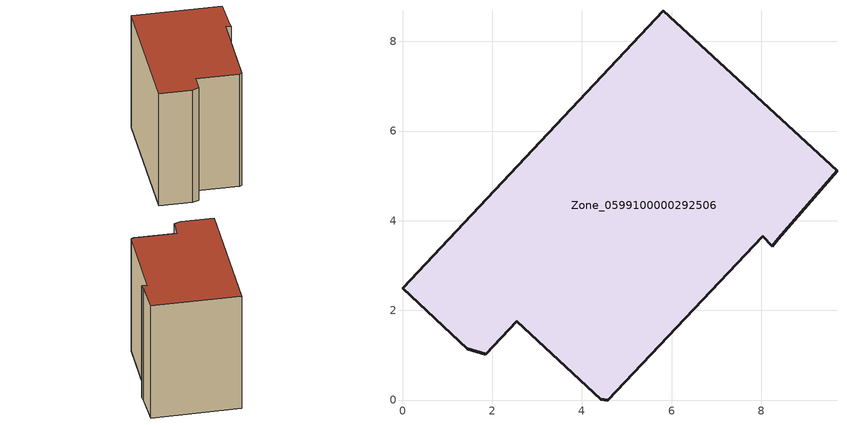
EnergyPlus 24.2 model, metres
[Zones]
Zone_0599100000292506
 floor ground (C_G): 4.58,0 4.42,0.02 2.55,1.76 1.86,1.02 1.45,1.15 0,2.49 5.81,8.68 9.69,5.11 8.38,3.6 8.25,3.43 8.03,3.65 z0
 wall outside (C_F): 4.42,0.02 4.58,0 8.03,3.65 8.25,3.43 8.38,3.6 9.69,5.11 5.81,8.68 0,2.49 1.45,1.15 1.86,1.02 2.55,1.76 4.42,0.02 z0:7.57
 roof outside (C_R): 1.86,1.02 2.55,1.76 4.42,0.02 4.58,0 8.03,3.65 8.25,3.43 8.38,3.6 9.69,5.11 5.81,8.68 0,2.49 1.45,1.15 z7.57
[BUILDING]
Pand.0599100000292506: North Axis=0; Terrain=City; Loads Convergence Tolerance Value=0.04; Temperature Convergence Tolerance Value=0.4; Solar Distribution=FullExterior; Maximum Number of Warmup Days=25; Minimum Number of Warmup Days=1
[Site:Location]
Rotterdam.The.Hague.AP_ZH_NLD Design_Conditions: Latitude=51.96; Longitude=4.45; Time Zone=1; Elevation=-4.5
[SITE:GROUNDTEMPERATURE:BUILDINGSURFACE]
18, 18, 18, 18, 18, 18, 18, 18, 18, 18, 18, 18
[MATERIAL] Thermal Absorptance=0.9; Solar Absorptance=0.7; Visible Absorptance=0.7
Name | Roughness | Thickness | Conductivity | Density | Specific Heat
G.TI.1946 | MediumSmooth | 0.15 | 1 | 540 | 1210
F.TI.1946 | Rough | 0.3 | 0.857143 | 1920 | 840
R.TI.1946 | MediumRough | 0.2 | 0.1 | 1500 | 1000
[CONSTRUCTION]
C_G: G.TI.1946
C_F: F.TI.1946
C_R: R.TI.1946
[ZONE]
Zone_0599100000292506: Type=1; Multiplier=1; Ceiling Height=Autocalculate; Volume=Autocalculate; Floor Area=autocalculate; Part of Total Floor Area=Yes
[ZONEINFILTRATION:DESIGNFLOWRATE]
Infil_Zone_0599100000292506: Zone or ZoneList or Space or SpaceList=Zone_0599100000292506; Schedule=AlwaysOn; Design Flow Rate Calculation Method=Flow/Area; Flow Rate per Floor Area=0.003; Constant Term Coefficient=1; Temperature Term Coefficient=0; Velocity Term Coefficient=0; Velocity Squared Term Coefficient=0
[HVACTEMPLATE:ZONE:IDEALLOADSAIRSYSTEM]
Zone_0599100000292506: Maximum Heating Supply Air Temperature=50; Minimum Cooling Supply Air Temperature=13; Maximum Heating Supply Air Humidity Ratio=0.0156; Minimum Cooling Supply Air Humidity Ratio=0.0077; Heating Limit=NoLimit; Cooling Limit=NoLimit; Dehumidification Control Type=ConstantSensibleHeatRatio; Cooling Sensible Heat Ratio=0.7; Dehumidification Setpoint=60; Humidification Control Type=None; Humidification Setpoint=30; Outdoor Air Method=None; Outdoor Air Flow Rate per Person=0.00944; Outdoor Air Flow Rate per Zone Floor Area=0; Outdoor Air Flow Rate per Zone=0; Demand Controlled Ventilation Type=None; Outdoor Air Economizer Type=NoEconomizer; Heat Recovery Type=None; Sensible Heat Recovery Effectiveness=0.7; Latent Heat Recovery Effectiveness=0.65
[ZONECONTROL:THERMOSTAT]
ThermostatControl_Zone_0599100000292506: Zone or ZoneList=Zone_0599100000292506; Control Type Schedule=DualSetpointControlType; Control 1=Thermostat_Zone_0599100000292506; Temperature Difference Between Cutout And Setpoint=0
[THERMOSTATSETPOINT:DUALSETPOINT]
Thermostat_Zone_0599100000292506: Heating Setpoint Temperature Schedule=HeatingSetpoint_Zone_0599100000292506; Cooling Setpoint Temperature Schedule=CoolingSetpoint_Zone_0599100000292506
[SCHEDULE:COMPACT]
HeatingSetpoint_Zone_0599100000292506: Through: 12/31, For: AllDays, Until: 24:00, 21
CoolingSetpoint_Zone_0599100000292506: Through: 12/31, For: AllDays, Until: 24:00, 24
DualSetpointControlType: Through: 12/31, For: AllDays, Until: 24:00, 4
AlwaysOn: Through: 12/31, For: AllDays, Until: 24:00, 1
